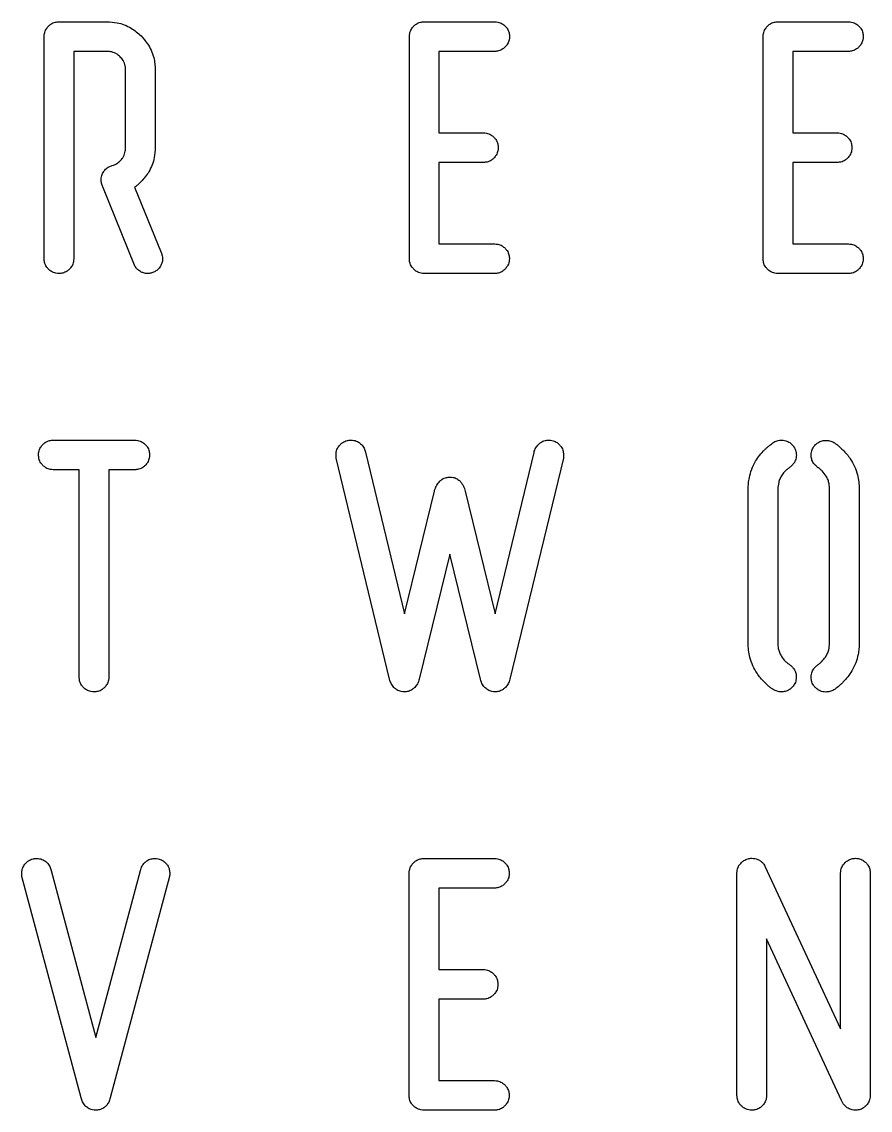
# Model space of a CAD drawing. Header units: millimetres. Extents: x 0 to 1221, y 0 to 920.
# Drawn here: x 626.6 to 770.4, y 261.3 to 445.7 of the extents above; entities that cross this region are included whole.
import ezdxf

# ---------------------------------------------------------------- set-up
doc = ezdxf.new("R2010")
doc.units = ezdxf.units.MM

msp = doc.modelspace()

# ---------------------------------------------------------------- linework, layer by layer
at = {"color": 7, "linetype": 'Continuous', "lineweight": 25}
for p, q in [((632.88, 445.71), (641.04, 445.7)), ((694.8, 445.71), (706.75, 445.7)), ((754.76, 445.71), (766.72, 445.7)), ((630.36, 405.56), (630.37, 443.2)), ((692.28, 405.56), (692.29, 443.2)), ((752.24, 405.56), (752.25, 443.2)), ((635.39, 440.69), (635.38, 405.56)), ((641.04, 440.69), (635.39, 440.69)), ((697.3, 440.69), (697.3, 426.89)), ((706.75, 440.68), (697.3, 440.69)), ((757.27, 440.69), (757.27, 426.89)), ((766.71, 440.68), (757.27, 440.69)), ((644.17, 424.37), (644.17, 437.55)), ((649.19, 437.55), (649.19, 424.37)), ((697.3, 426.89), (704.83, 426.88)), ((757.27, 426.89), (764.8, 426.88)), ((697.3, 421.87), (697.3, 408.07)), ((704.83, 421.86), (697.3, 421.87)), ((757.27, 421.87), (757.26, 408.07)), ((764.8, 421.86), (757.27, 421.87)), ((645.67, 404.46), (640.31, 417.73)), ((645.7, 417.66), (650.19, 406.62)), ((697.3, 408.07), (706.74, 408.06)), ((757.26, 408.07), (766.71, 408.06)), ((706.74, 403.04), (694.78, 403.05)), ((766.7, 403.04), (754.75, 403.05)), ((631.92, 374.82), (645.72, 374.81)), ((684.86, 372.75), (691.44, 345.4)), ((706.81, 345.39), (713.41, 372.74)), ((688.93, 334.29), (679.88, 371.78)), ((718.4, 371.77), (709.29, 334.29)), ((636.31, 369.8), (631.92, 369.8)), ((636.3, 334.67), (636.31, 369.8)), ((641.33, 369.8), (641.32, 334.67)), ((645.72, 369.8), (641.33, 369.8)), ((691.44, 345.4), (696.53, 366.19)), ((701.74, 366.19), (706.81, 345.39)), ((749.72, 340.44), (749.72, 366.51)), ((754.74, 366.51), (754.74, 340.44)), ((763.52, 340.44), (763.53, 366.5)), ((768.54, 366.5), (768.54, 340.44)), ((699.13, 355.49), (693.95, 334.32)), ((704.33, 334.29), (699.13, 355.49)), ((694.76, 303.93), (706.71, 303.93)), ((752.56, 302.64), (765.38, 275.04)), ((636.66, 263.37), (626.6, 300.89)), ((631.56, 301.89), (639.11, 273.6)), ((639.11, 273.6), (646.68, 301.89)), ((651.63, 300.88), (641.55, 263.37)), ((692.24, 263.78), (692.25, 301.42)), ((747.81, 263.78), (747.82, 301.45)), ((765.38, 275.04), (765.39, 301.45)), ((770.41, 301.45), (770.4, 263.74)), ((697.27, 298.91), (697.26, 285.11)), ((706.71, 298.91), (697.27, 298.91)), ((752.84, 290.32), (752.83, 263.78)), ((765.54, 262.9), (752.84, 290.32)), ((697.26, 285.11), (704.79, 285.11)), ((704.79, 280.09), (697.26, 280.09)), ((697.26, 280.09), (697.26, 266.29)), ((697.26, 266.29), (706.7, 266.29)), ((706.7, 261.27), (694.75, 261.27))]:
    msp.add_line(p, q, dxfattribs=at)
for points, knots in [([(630.37, 443.2), (630.38, 443.37), (630.41, 443.81), (630.65, 444.44), (630.97, 444.81), (631.11, 444.97)], [0, 0, 0, 0, 0.266274, 0.667602, 1, 1, 1, 1]), ([(631.11, 444.97), (631.24, 445.09), (631.57, 445.38), (632.18, 445.66), (632.67, 445.69), (632.88, 445.71)], [0, 0, 0, 0, 0.266236, 0.669738, 1, 1, 1, 1]), ([(641.04, 445.7), (641.61, 445.67), (642.6, 445.62), (643.98, 445.21), (645.07, 444.68), (646.01, 444.03), (646.53, 443.55), (646.79, 443.3)], [0, 0, 0, 0, 0.266264, 0.464038, 0.667562, 0.832447, 1, 1, 1, 1]), ([(692.29, 443.2), (692.3, 443.37), (692.32, 443.81), (692.56, 444.44), (692.88, 444.81), (693.02, 444.97)], [0, 0, 0, 0, 0.266274, 0.667602, 1, 1, 1, 1]), ([(693.02, 444.97), (693.15, 445.09), (693.48, 445.38), (694.1, 445.66), (694.58, 445.69), (694.8, 445.71)], [0, 0, 0, 0, 0.266236, 0.669738, 1, 1, 1, 1]), ([(706.75, 445.7), (706.92, 445.69), (707.36, 445.67), (707.99, 445.43), (708.35, 445.11), (708.52, 444.97)], [0, 0, 0, 0, 0.266277, 0.667604, 1, 1, 1, 1]), ([(708.52, 444.97), (708.64, 444.84), (708.93, 444.51), (709.21, 443.89), (709.24, 443.41), (709.26, 443.19)], [0, 0, 0, 0, 0.266234, 0.66973, 1, 1, 1, 1]), ([(752.25, 443.2), (752.26, 443.37), (752.29, 443.81), (752.53, 444.44), (752.85, 444.81), (752.99, 444.97)], [0, 0, 0, 0, 0.266275, 0.667601, 1, 1, 1, 1]), ([(752.99, 444.97), (753.12, 445.09), (753.45, 445.38), (754.07, 445.66), (754.55, 445.69), (754.76, 445.71)], [0, 0, 0, 0, 0.266236, 0.669736, 1, 1, 1, 1]), ([(766.72, 445.7), (766.89, 445.69), (767.33, 445.67), (767.96, 445.43), (768.32, 445.11), (768.49, 444.97)], [0, 0, 0, 0, 0.266277, 0.667606, 1, 1, 1, 1]), ([(768.49, 444.97), (768.6, 444.84), (768.9, 444.51), (769.18, 443.89), (769.21, 443.41), (769.22, 443.19)], [0, 0, 0, 0, 0.266233, 0.66973, 1, 1, 1, 1]), ([(646.79, 443.3), (647.18, 442.88), (647.84, 442.14), (648.54, 440.88), (648.94, 439.73), (649.16, 438.6), (649.18, 437.9), (649.19, 437.55)], [0, 0, 0, 0, 0.26619, 0.465611, 0.670865, 0.834079, 1, 1, 1, 1]), ([(709.26, 443.19), (709.25, 443.02), (709.22, 442.58), (708.97, 441.96), (708.66, 441.6), (708.52, 441.44)], [0, 0, 0, 0, 0.271531, 0.673325, 1, 1, 1, 1]), ([(769.22, 443.19), (769.21, 443.02), (769.19, 442.58), (768.94, 441.96), (768.63, 441.6), (768.49, 441.44)], [0, 0, 0, 0, 0.2715304, 0.6733258, 1, 1, 1, 1]), ([(708.52, 441.44), (708.39, 441.32), (708.06, 441.02), (707.45, 440.73), (706.97, 440.7), (706.75, 440.68)], [0, 0, 0, 0, 0.268047, 0.666962, 1, 1, 1, 1]), ([(768.49, 441.44), (768.36, 441.32), (768.03, 441.02), (767.42, 440.73), (766.93, 440.7), (766.71, 440.68)], [0, 0, 0, 0, 0.268048, 0.666965, 1, 1, 1, 1]), ([(643.25, 439.78), (643.08, 439.92), (642.67, 440.29), (641.9, 440.63), (641.3, 440.67), (641.04, 440.69)], [0, 0, 0, 0, 0.266146, 0.674943, 1, 1, 1, 1]), ([(644.17, 437.55), (644.16, 437.77), (644.13, 438.32), (643.83, 439.12), (643.43, 439.57), (643.25, 439.78)], [0, 0, 0, 0, 0.26764, 0.66733, 1, 1, 1, 1]), ([(704.83, 426.88), (705, 426.87), (705.44, 426.85), (706.07, 426.61), (706.44, 426.29), (706.6, 426.15)], [0, 0, 0, 0, 0.266276, 0.667604, 1, 1, 1, 1]), ([(706.6, 426.15), (706.72, 426.02), (707.01, 425.69), (707.29, 425.07), (707.32, 424.59), (707.34, 424.37)], [0, 0, 0, 0, 0.266234, 0.66973, 1, 1, 1, 1]), ([(764.8, 426.88), (764.97, 426.87), (765.41, 426.85), (766.04, 426.61), (766.4, 426.29), (766.57, 426.15)], [0, 0, 0, 0, 0.266277, 0.667604, 1, 1, 1, 1]), ([(766.57, 426.15), (766.69, 426.02), (766.98, 425.69), (767.26, 425.07), (767.29, 424.59), (767.31, 424.37)], [0, 0, 0, 0, 0.266234, 0.669729, 1, 1, 1, 1]), ([(643.26, 422.15), (643.41, 422.31), (643.77, 422.72), (644.11, 423.5), (644.15, 424.1), (644.17, 424.37)], [0, 0, 0, 0, 0.268571, 0.667353, 1, 1, 1, 1]), ([(649.19, 424.37), (649.16, 423.81), (649.11, 422.82), (648.7, 421.45), (648.18, 420.36), (647.53, 419.41), (647.05, 418.89), (646.8, 418.63)], [0, 0, 0, 0, 0.265363, 0.463652, 0.667717, 0.832508, 1, 1, 1, 1]), ([(707.34, 424.37), (707.33, 424.2), (707.3, 423.76), (707.06, 423.13), (706.74, 422.77), (706.6, 422.6)], [0, 0, 0, 0, 0.266274, 0.667602, 1, 1, 1, 1]), ([(767.31, 424.37), (767.3, 424.2), (767.27, 423.76), (767.03, 423.13), (766.71, 422.77), (766.57, 422.6)], [0, 0, 0, 0, 0.266275, 0.667601, 1, 1, 1, 1]), ([(706.6, 422.6), (706.47, 422.48), (706.14, 422.19), (705.53, 421.91), (705.04, 421.88), (704.83, 421.86)], [0, 0, 0, 0, 0.266236, 0.669736, 1, 1, 1, 1]), ([(766.57, 422.6), (766.44, 422.48), (766.11, 422.19), (765.49, 421.91), (765.01, 421.88), (764.8, 421.86)], [0, 0, 0, 0, 0.266236, 0.669738, 1, 1, 1, 1]), ([(640.03, 418.92), (640.04, 419.1), (640.06, 419.54), (640.31, 420.17), (640.63, 420.54), (640.78, 420.71)], [0, 0, 0, 0, 0.269165, 0.667365, 1, 1, 1, 1]), ([(640.78, 420.71), (640.87, 420.79), (641.04, 420.95), (641.41, 421.19), (641.72, 421.28), (641.91, 421.33)], [0, 0, 0, 0, 0.271838, 0.5439, 1, 1, 1, 1]), ([(641.91, 421.33), (642.05, 421.38), (642.32, 421.48), (642.78, 421.74), (643.08, 421.99), (643.26, 422.15)], [0, 0, 0, 0, 0.273024, 0.545949, 1, 1, 1, 1]), ([(640.31, 417.73), (640.26, 417.83), (640.17, 418.02), (640.05, 418.42), (640.04, 418.73), (640.03, 418.92)], [0, 0, 0, 0, 0.267182, 0.534339, 1, 1, 1, 1]), ([(646.8, 418.63), (646.68, 418.51), (646.45, 418.27), (646.09, 417.93), (645.83, 417.75), (645.7, 417.66)], [0, 0, 0, 0, 0.354826, 0.676064, 1, 1, 1, 1]), ([(706.74, 408.06), (706.91, 408.05), (707.35, 408.03), (707.98, 407.79), (708.34, 407.47), (708.51, 407.33)], [0, 0, 0, 0, 0.266277, 0.667604, 1, 1, 1, 1]), ([(766.71, 408.06), (766.88, 408.05), (767.32, 408.03), (767.95, 407.79), (768.31, 407.47), (768.48, 407.33)], [0, 0, 0, 0, 0.266277, 0.667606, 1, 1, 1, 1]), ([(650.19, 406.62), (650.23, 406.53), (650.3, 406.35), (650.41, 405.99), (650.43, 405.72), (650.44, 405.55)], [0, 0, 0, 0, 0.267423, 0.534937, 1, 1, 1, 1]), ([(708.51, 407.33), (708.63, 407.2), (708.92, 406.87), (709.2, 406.25), (709.23, 405.77), (709.25, 405.55)], [0, 0, 0, 0, 0.266238, 0.66974, 1, 1, 1, 1]), ([(768.48, 407.33), (768.59, 407.2), (768.89, 406.87), (769.17, 406.25), (769.2, 405.77), (769.21, 405.55)], [0, 0, 0, 0, 0.266238, 0.66974, 1, 1, 1, 1]), ([(631.1, 403.79), (630.98, 403.92), (630.69, 404.24), (630.41, 404.86), (630.38, 405.34), (630.36, 405.56)], [0, 0, 0, 0, 0.266234, 0.66973, 1, 1, 1, 1]), ([(635.38, 405.56), (635.37, 405.38), (635.35, 404.94), (635.11, 404.31), (634.79, 403.95), (634.64, 403.78)], [0, 0, 0, 0, 0.266275, 0.667601, 1, 1, 1, 1]), ([(647.21, 403.14), (647.04, 403.21), (646.6, 403.38), (646.05, 403.83), (645.79, 404.26), (645.67, 404.46)], [0, 0, 0, 0, 0.265208, 0.674769, 1, 1, 1, 1]), ([(650.31, 404.8), (650.25, 404.63), (650.08, 404.21), (649.65, 403.68), (649.23, 403.43), (649.06, 403.33)], [0, 0, 0, 0, 0.269089, 0.690648, 1, 1, 1, 1]), ([(650.44, 405.55), (650.44, 405.49), (650.43, 405.35), (650.4, 405.1), (650.35, 404.92), (650.31, 404.8)], [0, 0, 0, 0, 0.259201, 0.518392, 1, 1, 1, 1]), ([(693.01, 403.79), (692.9, 403.92), (692.6, 404.24), (692.32, 404.86), (692.29, 405.34), (692.28, 405.56)], [0, 0, 0, 0, 0.266234, 0.66973, 1, 1, 1, 1]), ([(709.25, 405.55), (709.23, 405.38), (709.21, 404.94), (708.96, 404.32), (708.65, 403.96), (708.51, 403.8)], [0, 0, 0, 0, 0.271525, 0.673324, 1, 1, 1, 1]), ([(752.98, 403.79), (752.86, 403.92), (752.57, 404.24), (752.29, 404.86), (752.26, 405.34), (752.24, 405.56)], [0, 0, 0, 0, 0.266234, 0.669729, 1, 1, 1, 1]), ([(769.21, 405.55), (769.2, 405.38), (769.18, 404.94), (768.93, 404.32), (768.62, 403.96), (768.48, 403.8)], [0, 0, 0, 0, 0.271525, 0.673325, 1, 1, 1, 1]), ([(632.87, 403.05), (632.7, 403.06), (632.26, 403.08), (631.63, 403.32), (631.26, 403.64), (631.1, 403.79)], [0, 0, 0, 0, 0.266277, 0.667604, 1, 1, 1, 1]), ([(634.64, 403.78), (634.51, 403.67), (634.19, 403.37), (633.57, 403.09), (633.09, 403.06), (632.87, 403.05)], [0, 0, 0, 0, 0.266236, 0.669736, 1, 1, 1, 1]), ([(647.93, 403.04), (647.86, 403.05), (647.73, 403.05), (647.49, 403.08), (647.32, 403.11), (647.21, 403.14)], [0, 0, 0, 0, 0.266244, 0.532459, 1, 1, 1, 1]), ([(649.06, 403.33), (648.97, 403.28), (648.78, 403.19), (648.41, 403.08), (648.12, 403.06), (647.93, 403.04)], [0, 0, 0, 0, 0.257406, 0.514872, 1, 1, 1, 1]), ([(694.78, 403.05), (694.61, 403.06), (694.17, 403.08), (693.54, 403.32), (693.18, 403.64), (693.01, 403.79)], [0, 0, 0, 0, 0.266277, 0.667604, 1, 1, 1, 1]), ([(708.51, 403.8), (708.38, 403.68), (708.05, 403.38), (707.44, 403.09), (706.95, 403.06), (706.74, 403.04)], [0, 0, 0, 0, 0.268047, 0.666962, 1, 1, 1, 1]), ([(754.75, 403.05), (754.58, 403.06), (754.14, 403.08), (753.51, 403.32), (753.15, 403.64), (752.98, 403.79)], [0, 0, 0, 0, 0.266276, 0.667604, 1, 1, 1, 1]), ([(768.48, 403.8), (768.35, 403.68), (768.02, 403.38), (767.41, 403.09), (766.92, 403.06), (766.7, 403.04)], [0, 0, 0, 0, 0.268048, 0.666965, 1, 1, 1, 1]), ([(630.15, 374.08), (630.28, 374.2), (630.61, 374.49), (631.22, 374.77), (631.71, 374.8), (631.92, 374.82)], [0, 0, 0, 0, 0.266236, 0.669736, 1, 1, 1, 1]), ([(645.72, 374.81), (645.9, 374.8), (646.34, 374.78), (646.97, 374.54), (647.33, 374.22), (647.5, 374.08)], [0, 0, 0, 0, 0.266276, 0.667604, 1, 1, 1, 1]), ([(680.58, 374.08), (680.71, 374.2), (681.04, 374.49), (681.66, 374.77), (682.14, 374.81), (682.36, 374.82)], [0, 0, 0, 0, 0.266236, 0.669737, 1, 1, 1, 1]), ([(682.36, 374.82), (682.53, 374.81), (682.98, 374.79), (683.61, 374.55), (683.98, 374.24), (684.14, 374.1)], [0, 0, 0, 0, 0.265482, 0.679432, 1, 1, 1, 1]), ([(714.16, 374.09), (714.29, 374.21), (714.61, 374.5), (715.23, 374.77), (715.7, 374.8), (715.92, 374.81)], [0, 0, 0, 0, 0.2672855, 0.6674506, 1, 1, 1, 1]), ([(715.92, 374.81), (716.09, 374.8), (716.53, 374.78), (717.16, 374.54), (717.53, 374.22), (717.69, 374.07)], [0, 0, 0, 0, 0.266276, 0.667603, 1, 1, 1, 1]), ([(753.9, 374.35), (754.02, 374.43), (754.35, 374.65), (754.87, 374.8), (755.25, 374.81), (755.37, 374.82)], [0, 0, 0, 0, 0.270603, 0.760879, 1, 1, 1, 1]), ([(755.37, 374.82), (755.55, 374.81), (755.98, 374.78), (756.62, 374.54), (756.98, 374.21), (757.14, 374.06)], [0, 0, 0, 0, 0.268155, 0.661823, 1, 1, 1, 1]), ([(761.13, 374.05), (761.26, 374.16), (761.59, 374.46), (762.2, 374.74), (762.68, 374.77), (762.9, 374.78)], [0, 0, 0, 0, 0.266236, 0.669736, 1, 1, 1, 1]), ([(762.9, 374.78), (763.04, 374.78), (763.31, 374.77), (763.82, 374.65), (764.16, 374.47), (764.37, 374.34)], [0, 0, 0, 0, 0.262361, 0.52487, 1, 1, 1, 1]), ([(629.41, 372.31), (629.42, 372.48), (629.45, 372.92), (629.69, 373.55), (630.01, 373.92), (630.15, 374.08)], [0, 0, 0, 0, 0.266275, 0.667601, 1, 1, 1, 1]), ([(647.5, 374.08), (647.61, 373.95), (647.91, 373.62), (648.19, 373), (648.22, 372.52), (648.23, 372.3)], [0, 0, 0, 0, 0.266233, 0.66973, 1, 1, 1, 1]), ([(679.85, 372.31), (679.86, 372.49), (679.88, 372.92), (680.12, 373.56), (680.44, 373.92), (680.58, 374.08)], [0, 0, 0, 0, 0.266275, 0.667602, 1, 1, 1, 1]), ([(684.14, 374.1), (684.23, 374), (684.41, 373.79), (684.68, 373.35), (684.79, 372.99), (684.86, 372.75)], [0, 0, 0, 0, 0.261596, 0.523233, 1, 1, 1, 1]), ([(713.41, 372.74), (713.44, 372.87), (713.52, 373.13), (713.74, 373.61), (714, 373.9), (714.16, 374.09)], [0, 0, 0, 0, 0.258744, 0.517583, 1, 1, 1, 1]), ([(717.69, 374.07), (717.81, 373.94), (718.1, 373.62), (718.38, 373), (718.41, 372.52), (718.43, 372.3)], [0, 0, 0, 0, 0.266234, 0.669729, 1, 1, 1, 1]), ([(749.72, 366.51), (749.73, 366.83), (749.75, 367.49), (749.92, 368.62), (750.28, 369.9), (750.9, 371.16), (751.64, 372.26), (752.2, 372.85), (752.49, 373.16)], [0, 0, 0, 0, 0.132112, 0.265484, 0.463778, 0.66785, 0.832572, 1, 1, 1, 1]), ([(752.49, 373.16), (752.6, 373.27), (752.84, 373.5), (753.3, 373.9), (753.66, 374.17), (753.9, 374.35)], [0, 0, 0, 0, 0.263886, 0.527783, 1, 1, 1, 1]), ([(757.14, 374.06), (757.26, 373.93), (757.56, 373.6), (757.84, 372.99), (757.87, 372.51), (757.88, 372.31)], [0, 0, 0, 0, 0.271233, 0.686931, 1, 1, 1, 1]), ([(760.39, 372.28), (760.4, 372.45), (760.42, 372.89), (760.67, 373.52), (760.98, 373.88), (761.13, 374.05)], [0, 0, 0, 0, 0.266274, 0.667602, 1, 1, 1, 1]), ([(764.37, 374.34), (764.5, 374.25), (764.75, 374.07), (765.23, 373.68), (765.56, 373.36), (765.79, 373.15)], [0, 0, 0, 0, 0.251923, 0.503846, 1, 1, 1, 1]), ([(765.79, 373.15), (766.01, 372.92), (766.46, 372.44), (767.14, 371.52), (767.8, 370.36), (768.26, 369.03), (768.5, 367.73), (768.53, 366.91), (768.54, 366.5)], [0, 0, 0, 0, 0.132109, 0.265455, 0.464297, 0.668945, 0.833114, 1, 1, 1, 1]), ([(630.15, 370.54), (630.03, 370.67), (629.74, 370.99), (629.46, 371.61), (629.43, 372.09), (629.41, 372.31)], [0, 0, 0, 0, 0.266239, 0.669739, 1, 1, 1, 1]), ([(648.23, 372.3), (648.22, 372.13), (648.2, 371.69), (647.96, 371.06), (647.64, 370.7), (647.49, 370.53)], [0, 0, 0, 0, 0.266279, 0.667602, 1, 1, 1, 1]), ([(679.88, 371.78), (679.87, 371.83), (679.86, 371.92), (679.85, 372.1), (679.85, 372.23), (679.85, 372.31)], [0, 0, 0, 0, 0.264144, 0.52828, 1, 1, 1, 1]), ([(718.43, 372.3), (718.43, 372.25), (718.43, 372.16), (718.42, 371.98), (718.4, 371.85), (718.4, 371.77)], [0, 0, 0, 0, 0.264129, 0.528262, 1, 1, 1, 1]), ([(757.88, 372.31), (757.87, 372.13), (757.85, 371.7), (757.61, 371.07), (757.3, 370.71), (757.16, 370.55)], [0, 0, 0, 0, 0.267199, 0.671737, 1, 1, 1, 1]), ([(761.14, 370.52), (761.02, 370.65), (760.72, 370.95), (760.44, 371.57), (760.41, 372.04), (760.39, 372.28)], [0, 0, 0, 0, 0.273084, 0.645675, 1, 1, 1, 1]), ([(631.92, 369.8), (631.75, 369.81), (631.31, 369.83), (630.68, 370.07), (630.31, 370.39), (630.15, 370.54)], [0, 0, 0, 0, 0.266276, 0.667604, 1, 1, 1, 1]), ([(647.49, 370.53), (647.36, 370.42), (647.04, 370.12), (646.42, 369.84), (645.94, 369.81), (645.72, 369.8)], [0, 0, 0, 0, 0.266235, 0.669737, 1, 1, 1, 1]), ([(756.03, 369.61), (755.82, 369.38), (755.47, 368.99), (755.1, 368.31), (754.81, 367.51), (754.77, 366.89), (754.74, 366.51)], [0, 0, 0, 0, 0.264963, 0.463729, 0.668292, 1, 1, 1, 1]), ([(756.78, 370.21), (756.72, 370.16), (756.58, 370.06), (756.33, 369.87), (756.15, 369.71), (756.03, 369.61)], [0, 0, 0, 0, 0.258137, 0.516277, 1, 1, 1, 1]), ([(757.16, 370.55), (757.13, 370.52), (757.06, 370.46), (756.94, 370.34), (756.84, 370.26), (756.78, 370.21)], [0, 0, 0, 0, 0.260572, 0.521146, 1, 1, 1, 1]), ([(761.77, 370.05), (761.71, 370.08), (761.58, 370.14), (761.36, 370.29), (761.23, 370.43), (761.14, 370.52)], [0, 0, 0, 0, 0.267909, 0.535766, 1, 1, 1, 1]), ([(762.24, 369.61), (762.2, 369.65), (762.11, 369.73), (761.96, 369.88), (761.84, 369.98), (761.77, 370.05)], [0, 0, 0, 0, 0.275645, 0.551294, 1, 1, 1, 1]), ([(763.53, 366.5), (763.51, 366.81), (763.48, 367.34), (763.27, 368.08), (762.9, 368.86), (762.49, 369.32), (762.24, 369.61)], [0, 0, 0, 0, 0.2649614, 0.4637713, 0.6683814, 1, 1, 1, 1]), ([(696.53, 366.19), (696.58, 366.36), (696.68, 366.71), (696.95, 367.3), (697.26, 367.66), (697.46, 367.88)], [0, 0, 0, 0, 0.273299, 0.546807, 1, 1, 1, 1]), ([(697.46, 367.88), (697.59, 368), (697.91, 368.27), (698.51, 368.51), (698.96, 368.53), (699.17, 368.54)], [0, 0, 0, 0, 0.2776735, 0.6764448, 1, 1, 1, 1]), ([(699.17, 368.54), (699.34, 368.53), (699.76, 368.51), (700.38, 368.3), (700.72, 367.99), (700.88, 367.85)], [0, 0, 0, 0, 0.271759, 0.67533, 1, 1, 1, 1]), ([(700.88, 367.85), (700.98, 367.73), (701.2, 367.47), (701.52, 366.92), (701.65, 366.48), (701.74, 366.19)], [0, 0, 0, 0, 0.264057, 0.528138, 1, 1, 1, 1]), ([(752.48, 333.79), (752.25, 334.03), (751.8, 334.5), (751.12, 335.42), (750.47, 336.58), (750.01, 337.91), (749.76, 339.21), (749.73, 340.03), (749.72, 340.44)], [0, 0, 0, 0, 0.13211, 0.265457, 0.464302, 0.668953, 0.833118, 1, 1, 1, 1]), ([(754.74, 340.44), (754.75, 340.13), (754.78, 339.6), (755, 338.86), (755.36, 338.09), (755.77, 337.62), (756.02, 337.33)], [0, 0, 0, 0, 0.264964, 0.463771, 0.668377, 1, 1, 1, 1]), ([(762.23, 337.33), (762.44, 337.56), (762.8, 337.96), (763.17, 338.63), (763.46, 339.43), (763.49, 340.05), (763.52, 340.44)], [0, 0, 0, 0, 0.264966, 0.463726, 0.668284, 1, 1, 1, 1]), ([(768.54, 340.44), (768.53, 340.11), (768.51, 339.46), (768.34, 338.32), (767.98, 337.05), (767.37, 335.78), (766.62, 334.69), (766.06, 334.09), (765.78, 333.79)], [0, 0, 0, 0, 0.132112, 0.265486, 0.46378, 0.667853, 0.832574, 1, 1, 1, 1]), ([(756.02, 337.33), (756.08, 337.28), (756.2, 337.18), (756.43, 336.99), (756.62, 336.86), (756.74, 336.77)], [0, 0, 0, 0, 0.2543465, 0.5086953, 1, 1, 1, 1]), ([(756.74, 336.77), (756.78, 336.74), (756.85, 336.69), (756.98, 336.59), (757.06, 336.51), (757.12, 336.46)], [0, 0, 0, 0, 0.271371, 0.542709, 1, 1, 1, 1]), ([(757.12, 336.46), (757.24, 336.32), (757.54, 335.99), (757.82, 335.37), (757.86, 334.88), (757.87, 334.67)], [0, 0, 0, 0, 0.268994, 0.675472, 1, 1, 1, 1]), ([(760.38, 334.64), (760.39, 334.81), (760.42, 335.26), (760.67, 335.89), (760.99, 336.26), (761.13, 336.42)], [0, 0, 0, 0, 0.269158, 0.667352, 1, 1, 1, 1]), ([(761.13, 336.42), (761.16, 336.45), (761.22, 336.5), (761.33, 336.6), (761.42, 336.66), (761.48, 336.71)], [0, 0, 0, 0, 0.253419, 0.506837, 1, 1, 1, 1]), ([(761.48, 336.71), (761.55, 336.76), (761.68, 336.86), (761.94, 337.07), (762.12, 337.23), (762.23, 337.33)], [0, 0, 0, 0, 0.260468, 0.520933, 1, 1, 1, 1]), ([(637.04, 332.9), (636.92, 333.03), (636.63, 333.35), (636.35, 333.97), (636.32, 334.45), (636.3, 334.67)], [0, 0, 0, 0, 0.266234, 0.669729, 1, 1, 1, 1]), ([(641.32, 334.67), (641.31, 334.49), (641.29, 334.05), (641.05, 333.42), (640.73, 333.06), (640.58, 332.89)], [0, 0, 0, 0, 0.266274, 0.667602, 1, 1, 1, 1]), ([(689.65, 332.91), (689.57, 333.02), (689.39, 333.22), (689.12, 333.68), (689.01, 334.05), (688.93, 334.29)], [0, 0, 0, 0, 0.257102, 0.514255, 1, 1, 1, 1]), ([(693.95, 334.32), (693.91, 334.19), (693.84, 333.92), (693.61, 333.43), (693.36, 333.11), (693.2, 332.91)], [0, 0, 0, 0, 0.2619721, 0.5239672, 1, 1, 1, 1]), ([(705.02, 332.94), (704.94, 333.04), (704.77, 333.25), (704.5, 333.69), (704.4, 334.05), (704.33, 334.29)], [0, 0, 0, 0, 0.261786, 0.523677, 1, 1, 1, 1]), ([(709.29, 334.29), (709.26, 334.15), (709.2, 333.87), (708.97, 333.39), (708.72, 333.09), (708.57, 332.91)], [0, 0, 0, 0, 0.275272, 0.537557, 1, 1, 1, 1]), ([(757.87, 334.67), (757.86, 334.49), (757.84, 334.06), (757.59, 333.42), (757.27, 333.06), (757.12, 332.9)], [0, 0, 0, 0, 0.268154, 0.661819, 1, 1, 1, 1]), ([(761.12, 332.88), (761, 333.01), (760.7, 333.35), (760.43, 333.96), (760.39, 334.43), (760.38, 334.64)], [0, 0, 0, 0, 0.271237, 0.686942, 1, 1, 1, 1]), ([(638.81, 332.16), (638.64, 332.17), (638.2, 332.19), (637.57, 332.43), (637.2, 332.75), (637.04, 332.9)], [0, 0, 0, 0, 0.266276, 0.667604, 1, 1, 1, 1]), ([(640.58, 332.89), (640.45, 332.78), (640.13, 332.48), (639.51, 332.2), (639.03, 332.17), (638.81, 332.16)], [0, 0, 0, 0, 0.266236, 0.669736, 1, 1, 1, 1]), ([(691.44, 332.16), (691.26, 332.17), (690.82, 332.19), (690.18, 332.44), (689.82, 332.76), (689.65, 332.91)], [0, 0, 0, 0, 0.269121, 0.662633, 1, 1, 1, 1]), ([(693.2, 332.91), (693.06, 332.79), (692.73, 332.49), (692.12, 332.21), (691.65, 332.17), (691.44, 332.16)], [0, 0, 0, 0, 0.273013, 0.683884, 1, 1, 1, 1]), ([(706.81, 332.16), (706.63, 332.17), (706.2, 332.19), (705.55, 332.44), (705.2, 332.78), (705.02, 332.94)], [0, 0, 0, 0, 0.267117, 0.646661, 1, 1, 1, 1]), ([(708.57, 332.91), (708.43, 332.79), (708.1, 332.49), (707.49, 332.2), (707.02, 332.17), (706.81, 332.16)], [0, 0, 0, 0, 0.273012, 0.68388, 1, 1, 1, 1]), ([(753.98, 332.54), (753.84, 332.63), (753.57, 332.82), (753.05, 333.22), (752.71, 333.56), (752.48, 333.79)], [0, 0, 0, 0, 0.254334, 0.508666, 1, 1, 1, 1]), ([(755.36, 332.16), (755.24, 332.16), (754.98, 332.17), (754.51, 332.27), (754.19, 332.43), (753.98, 332.54)], [0, 0, 0, 0, 0.26086, 0.521826, 1, 1, 1, 1]), ([(757.12, 332.9), (756.99, 332.78), (756.65, 332.48), (756.04, 332.2), (755.57, 332.17), (755.36, 332.16)], [0, 0, 0, 0, 0.271236, 0.686943, 1, 1, 1, 1]), ([(762.89, 332.13), (762.71, 332.14), (762.28, 332.16), (761.64, 332.41), (761.28, 332.73), (761.12, 332.88)], [0, 0, 0, 0, 0.268155, 0.661823, 1, 1, 1, 1]), ([(764.24, 332.5), (764.13, 332.44), (763.91, 332.31), (763.46, 332.16), (763.11, 332.14), (762.89, 332.13)], [0, 0, 0, 0, 0.2664264, 0.5328825, 1, 1, 1, 1]), ([(765.78, 333.79), (765.65, 333.66), (765.41, 333.42), (764.91, 332.97), (764.5, 332.69), (764.24, 332.5)], [0, 0, 0, 0, 0.259764, 0.51954, 1, 1, 1, 1]), ([(626.57, 301.42), (626.58, 301.6), (626.6, 302.03), (626.85, 302.67), (627.16, 303.03), (627.31, 303.19)], [0, 0, 0, 0, 0.266274, 0.667602, 1, 1, 1, 1]), ([(627.31, 303.19), (627.44, 303.31), (627.76, 303.6), (628.38, 303.88), (628.86, 303.92), (629.08, 303.93)], [0, 0, 0, 0, 0.266236, 0.669738, 1, 1, 1, 1]), ([(629.08, 303.93), (629.25, 303.92), (629.7, 303.9), (630.34, 303.66), (630.71, 303.34), (630.87, 303.21)], [0, 0, 0, 0, 0.265482, 0.679432, 1, 1, 1, 1]), ([(630.87, 303.21), (630.95, 303.11), (631.12, 302.91), (631.39, 302.48), (631.49, 302.12), (631.56, 301.89)], [0, 0, 0, 0, 0.258777, 0.517651, 1, 1, 1, 1]), ([(646.68, 301.89), (646.71, 302.02), (646.78, 302.28), (646.99, 302.74), (647.24, 303.02), (647.4, 303.2)], [0, 0, 0, 0, 0.263245, 0.526564, 1, 1, 1, 1]), ([(647.4, 303.2), (647.53, 303.32), (647.85, 303.61), (648.46, 303.88), (648.94, 303.91), (649.15, 303.92)], [0, 0, 0, 0, 0.267285, 0.667451, 1, 1, 1, 1]), ([(649.15, 303.92), (649.33, 303.92), (649.77, 303.89), (650.4, 303.65), (650.76, 303.33), (650.93, 303.19)], [0, 0, 0, 0, 0.266277, 0.667604, 1, 1, 1, 1]), ([(650.93, 303.19), (651.04, 303.06), (651.34, 302.73), (651.62, 302.11), (651.65, 301.63), (651.66, 301.41)], [0, 0, 0, 0, 0.266234, 0.669729, 1, 1, 1, 1]), ([(692.25, 301.42), (692.26, 301.59), (692.28, 302.03), (692.52, 302.66), (692.84, 303.03), (692.99, 303.19)], [0, 0, 0, 0, 0.266274, 0.667602, 1, 1, 1, 1]), ([(692.99, 303.19), (693.12, 303.31), (693.44, 303.6), (694.06, 303.88), (694.54, 303.91), (694.76, 303.93)], [0, 0, 0, 0, 0.266236, 0.669738, 1, 1, 1, 1]), ([(706.71, 303.93), (706.88, 303.92), (707.32, 303.89), (707.95, 303.65), (708.32, 303.33), (708.48, 303.19)], [0, 0, 0, 0, 0.266277, 0.667604, 1, 1, 1, 1]), ([(708.48, 303.19), (708.6, 303.06), (708.89, 302.73), (709.17, 302.11), (709.2, 301.63), (709.22, 301.42)], [0, 0, 0, 0, 0.266234, 0.66973, 1, 1, 1, 1]), ([(747.82, 301.45), (747.83, 301.63), (747.86, 302.06), (748.1, 302.7), (748.42, 303.06), (748.56, 303.22)], [0, 0, 0, 0, 0.266279, 0.667601, 1, 1, 1, 1]), ([(748.56, 303.22), (748.69, 303.34), (749.02, 303.64), (749.64, 303.91), (750.12, 303.95), (750.33, 303.96)], [0, 0, 0, 0, 0.266236, 0.669736, 1, 1, 1, 1]), ([(750.33, 303.96), (750.51, 303.95), (750.96, 303.93), (751.59, 303.69), (751.96, 303.38), (752.12, 303.24)], [0, 0, 0, 0, 0.265482, 0.679431, 1, 1, 1, 1]), ([(752.12, 303.24), (752.16, 303.19), (752.25, 303.1), (752.4, 302.9), (752.5, 302.75), (752.56, 302.64)], [0, 0, 0, 0, 0.254855, 0.509713, 1, 1, 1, 1]), ([(765.39, 301.45), (765.4, 301.62), (765.42, 302.06), (765.67, 302.69), (765.98, 303.06), (766.13, 303.22)], [0, 0, 0, 0, 0.26628, 0.6676, 1, 1, 1, 1]), ([(766.13, 303.22), (766.26, 303.34), (766.58, 303.63), (767.2, 303.91), (767.68, 303.94), (767.9, 303.96)], [0, 0, 0, 0, 0.266235, 0.669734, 1, 1, 1, 1]), ([(767.9, 303.96), (768.07, 303.95), (768.51, 303.92), (769.14, 303.68), (769.51, 303.36), (769.67, 303.22)], [0, 0, 0, 0, 0.266277, 0.667604, 1, 1, 1, 1]), ([(769.67, 303.22), (769.79, 303.09), (770.08, 302.76), (770.36, 302.15), (770.39, 301.66), (770.41, 301.45)], [0, 0, 0, 0, 0.266239, 0.669739, 1, 1, 1, 1]), ([(626.6, 300.89), (626.6, 300.94), (626.59, 301.03), (626.57, 301.21), (626.57, 301.34), (626.57, 301.42)], [0, 0, 0, 0, 0.264144, 0.52828, 1, 1, 1, 1]), ([(651.66, 301.41), (651.66, 301.37), (651.66, 301.27), (651.65, 301.1), (651.64, 300.97), (651.63, 300.88)], [0, 0, 0, 0, 0.264129, 0.528262, 1, 1, 1, 1]), ([(709.22, 301.42), (709.21, 301.24), (709.18, 300.8), (708.93, 300.18), (708.62, 299.82), (708.48, 299.66)], [0, 0, 0, 0, 0.271531, 0.673325, 1, 1, 1, 1]), ([(708.48, 299.66), (708.35, 299.54), (708.03, 299.24), (707.41, 298.96), (706.93, 298.92), (706.71, 298.91)], [0, 0, 0, 0, 0.268047, 0.666962, 1, 1, 1, 1]), ([(704.79, 285.11), (704.96, 285.1), (705.4, 285.07), (706.03, 284.83), (706.4, 284.51), (706.56, 284.37)], [0, 0, 0, 0, 0.266276, 0.667604, 1, 1, 1, 1]), ([(706.56, 284.37), (706.68, 284.24), (706.97, 283.91), (707.25, 283.29), (707.28, 282.81), (707.3, 282.6)], [0, 0, 0, 0, 0.266234, 0.66973, 1, 1, 1, 1]), ([(707.3, 282.6), (707.29, 282.42), (707.26, 281.98), (707.02, 281.35), (706.71, 280.99), (706.56, 280.82)], [0, 0, 0, 0, 0.266274, 0.667602, 1, 1, 1, 1]), ([(706.56, 280.82), (706.43, 280.71), (706.1, 280.41), (705.49, 280.13), (705.01, 280.1), (704.79, 280.09)], [0, 0, 0, 0, 0.266236, 0.669736, 1, 1, 1, 1]), ([(706.7, 266.29), (706.87, 266.28), (707.31, 266.25), (707.94, 266.01), (708.31, 265.69), (708.47, 265.55)], [0, 0, 0, 0, 0.266277, 0.667604, 1, 1, 1, 1]), ([(692.97, 262.01), (692.86, 262.14), (692.56, 262.46), (692.28, 263.08), (692.25, 263.56), (692.24, 263.78)], [0, 0, 0, 0, 0.266234, 0.66973, 1, 1, 1, 1]), ([(708.47, 265.55), (708.59, 265.42), (708.88, 265.09), (709.16, 264.47), (709.19, 263.99), (709.21, 263.78)], [0, 0, 0, 0, 0.266238, 0.66974, 1, 1, 1, 1]), ([(709.21, 263.78), (709.2, 263.6), (709.17, 263.16), (708.92, 262.54), (708.61, 262.18), (708.47, 262.02)], [0, 0, 0, 0, 0.271525, 0.673324, 1, 1, 1, 1]), ([(748.55, 262.01), (748.43, 262.14), (748.14, 262.47), (747.86, 263.08), (747.83, 263.56), (747.81, 263.78)], [0, 0, 0, 0, 0.266234, 0.66973, 1, 1, 1, 1]), ([(752.83, 263.78), (752.82, 263.61), (752.8, 263.17), (752.56, 262.54), (752.24, 262.17), (752.1, 262.01)], [0, 0, 0, 0, 0.266274, 0.667602, 1, 1, 1, 1]), ([(637.32, 262.02), (637.23, 262.13), (637.06, 262.35), (636.81, 262.79), (636.72, 263.15), (636.66, 263.37)], [0, 0, 0, 0, 0.271922, 0.544019, 1, 1, 1, 1]), ([(639.11, 261.27), (638.92, 261.28), (638.47, 261.31), (637.84, 261.57), (637.48, 261.88), (637.32, 262.02)], [0, 0, 0, 0, 0.275418, 0.680162, 1, 1, 1, 1]), ([(640.93, 262.05), (640.79, 261.93), (640.44, 261.62), (639.81, 261.32), (639.32, 261.28), (639.11, 261.27)], [0, 0, 0, 0, 0.274323, 0.68664, 1, 1, 1, 1]), ([(641.55, 263.37), (641.53, 263.24), (641.47, 262.99), (641.28, 262.53), (641.06, 262.24), (640.93, 262.05)], [0, 0, 0, 0, 0.264925, 0.529867, 1, 1, 1, 1]), ([(694.75, 261.27), (694.57, 261.28), (694.13, 261.3), (693.5, 261.55), (693.14, 261.86), (692.97, 262.01)], [0, 0, 0, 0, 0.266277, 0.667604, 1, 1, 1, 1]), ([(708.47, 262.02), (708.34, 261.9), (708.02, 261.6), (707.4, 261.32), (706.92, 261.28), (706.7, 261.27)], [0, 0, 0, 0, 0.268047, 0.666962, 1, 1, 1, 1]), ([(750.32, 261.27), (750.15, 261.28), (749.71, 261.3), (749.08, 261.55), (748.72, 261.86), (748.55, 262.01)], [0, 0, 0, 0, 0.266276, 0.667604, 1, 1, 1, 1]), ([(752.1, 262.01), (751.97, 261.89), (751.64, 261.6), (751.02, 261.32), (750.54, 261.29), (750.32, 261.27)], [0, 0, 0, 0, 0.266236, 0.669736, 1, 1, 1, 1]), ([(766.13, 262.02), (766.06, 262.09), (765.93, 262.22), (765.72, 262.51), (765.61, 262.75), (765.54, 262.9)], [0, 0, 0, 0, 0.270335, 0.540598, 1, 1, 1, 1]), ([(767.89, 261.27), (767.71, 261.28), (767.28, 261.3), (766.65, 261.54), (766.3, 261.87), (766.13, 262.02)], [0, 0, 0, 0, 0.272776, 0.656947, 1, 1, 1, 1]), ([(769.68, 262.02), (769.54, 261.9), (769.21, 261.6), (768.59, 261.31), (768.1, 261.28), (767.89, 261.27)], [0, 0, 0, 0, 0.268991, 0.675474, 1, 1, 1, 1]), ([(770.4, 263.74), (770.39, 263.57), (770.37, 263.15), (770.13, 262.53), (769.82, 262.18), (769.68, 262.02)], [0, 0, 0, 0, 0.267547, 0.667423, 1, 1, 1, 1])]:
    msp.add_open_spline(points, degree=3, knots=knots, dxfattribs=at)

doc.saveas('drawing.dxf')
